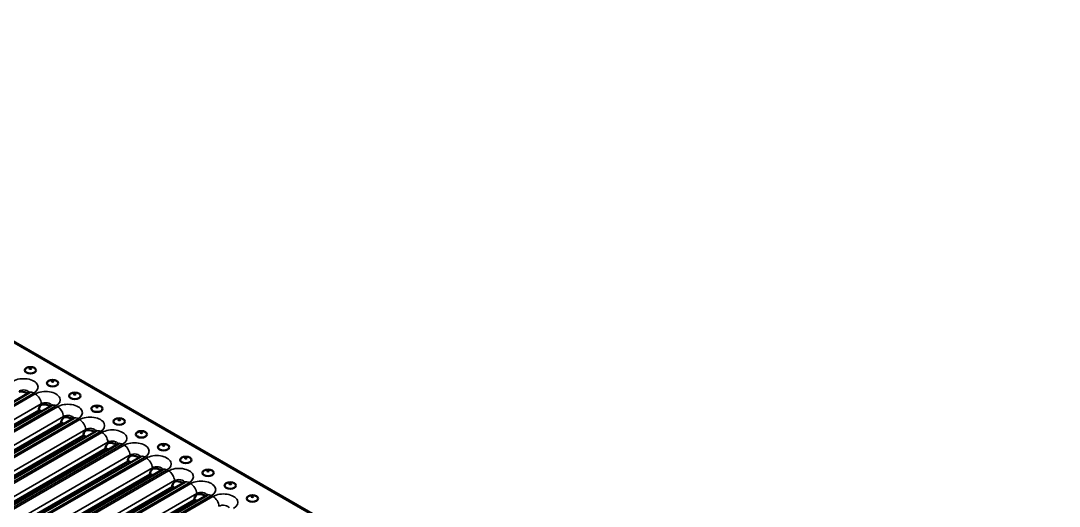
# Model space of a CAD drawing. Header units: millimetres. Extents: x 0 to 2181, y -65 to 1050.
# Drawn here: x 237.7 to 466.7, y 207.8 to 315 of the extents above; entities that cross this region are included whole.
import ezdxf

# ---------------------------------------------------------------- set-up
doc = ezdxf.new("R2010")
doc.units = ezdxf.units.MM
doc.header["$LTSCALE"] = 2.5
doc.layers.add('Sichtbar (ISO)', color=7, linetype='Continuous', lineweight=50)
doc.layers.add('Sichtbar schmal (ISO)', color=7, linetype='Continuous', lineweight=35)

msp = doc.modelspace()

# ---------------------------------------------------------------- linework, layer by layer
at = {"layer": 'Sichtbar (ISO)'}
for p, q in [((113.545, 314.953), (466.744, 111.033)), ((239.675, 232.898), (213.335, 217.691)), ((244.572, 230.071), (218.232, 214.864)), ((242.34, 228.783), (241.739, 229.13)), ((241.74, 228.991), (216.768, 214.573)), ((249.468, 227.244), (223.129, 212.037)), ((241.775, 228.457), (241.295, 228.734)), ((246.637, 226.163), (221.665, 211.746)), ((246.672, 225.629), (246.192, 225.907)), ((247.237, 225.956), (246.636, 226.303)), ((251.533, 223.336), (226.562, 208.919)), ((254.365, 224.417), (228.025, 209.21)), ((251.568, 222.802), (251.088, 223.079)), ((252.134, 223.129), (251.532, 223.476)), ((256.43, 220.509), (231.458, 206.092)), ((259.262, 221.59), (232.922, 206.383)), ((256.465, 219.975), (255.985, 220.252)), ((257.03, 220.302), (256.429, 220.649)), ((261.327, 217.682), (236.355, 203.265)), ((264.159, 218.763), (237.819, 203.556)), ((261.927, 217.474), (261.326, 217.822)), ((269.055, 215.936), (242.715, 200.728)), ((261.362, 217.148), (260.882, 217.425)), ((266.223, 214.855), (241.252, 200.438)), ((273.952, 213.109), (247.612, 197.901)), ((266.258, 214.321), (265.778, 214.598)), ((266.824, 214.647), (266.223, 214.994)), ((271.12, 212.028), (246.149, 197.61)), ((271.155, 211.494), (270.675, 211.771)), ((271.72, 211.82), (271.119, 212.167)), ((276.017, 209.201), (251.045, 194.783)), ((278.849, 210.281), (252.509, 195.074)), ((276.052, 208.667), (275.572, 208.944)), ((276.617, 208.993), (276.016, 209.34))]:
    msp.add_line(p, q, dxfattribs=at)
for centre in [(239.866, 237.829), (244.763, 235.002), (249.66, 232.175), (254.556, 229.348), (259.453, 226.521), (264.35, 223.694), (269.246, 220.866), (274.143, 218.039), (279.04, 215.212), (283.937, 212.385), (288.833, 209.558)]:
    msp.add_ellipse(centre, major_axis=(1.25, 0), ratio=0.5773503, dxfattribs=at)
for centre, major_axis, ratio, start_param, end_param in [((238.312, 232.549), (1.329, -0.278), 0.38606, 0.7684392, 2.0892526), ((242.447, 229.399), (0.427, 0.906), 0.6252357, 0.8587812, 2.3042497), ((243.208, 229.722), (1.329, -0.278), 0.38606, 0.7684392, 2.0892526), ((247.344, 226.572), (0.427, 0.906), 0.6252357, 0.8587812, 2.3042497), ((248.105, 226.895), (1.329, -0.278), 0.38606, 0.7684392, 2.0892526), ((252.24, 223.745), (0.427, 0.906), 0.6252357, 0.8587812, 2.3042497), ((253.002, 224.068), (1.329, -0.278), 0.38606, 0.7684392, 2.0892526), ((257.137, 220.917), (0.427, 0.906), 0.6252357, 0.8587812, 2.3042497), ((257.899, 221.241), (1.329, -0.278), 0.38606, 0.7684392, 2.0892526), ((262.034, 218.09), (0.427, 0.906), 0.6252357, 0.8587812, 2.3042497), ((262.795, 218.414), (1.329, -0.278), 0.38606, 0.7684392, 2.0892526), ((266.931, 215.263), (0.427, 0.906), 0.6252357, 0.8587812, 2.3042497), ((267.692, 215.587), (1.329, -0.278), 0.38606, 0.7684392, 2.0892526), ((271.827, 212.436), (0.427, 0.906), 0.6252357, 0.8587812, 2.3042497), ((272.589, 212.759), (1.329, -0.278), 0.38606, 0.7684392, 2.0892526), ((276.724, 209.609), (0.427, 0.906), 0.6252357, 0.8587812, 2.3042497), ((277.485, 209.932), (1.329, -0.278), 0.38606, 0.7684392, 2.0892526)]:
    msp.add_ellipse(centre, major_axis=major_axis, ratio=ratio, start_param=start_param, end_param=end_param, dxfattribs=at)
for points, knots in [([(237.401, 233.02), (237.405, 233.024), (237.41, 233.027), (237.42, 233.034), (237.426, 233.038), (237.44, 233.047), (237.45, 233.053), (237.479, 233.069), (237.499, 233.079), (237.573, 233.11), (237.629, 233.124), (237.707, 233.131), (237.727, 233.132), (237.746, 233.133)], [0, 0, 0, 0, 0.004080736, 0.004080736, 0.00866605, 0.00866605, 0.016351881, 0.016351881, 0.031890083, 0.031890083, 0.072800189, 0.072800189, 0.086303969, 0.086303969, 0.086303969, 0.086303969]), ([(239.799, 232.986), (239.799, 232.986), (239.799, 232.986), (239.799, 232.986), (239.789, 232.976), (239.748, 232.944), (239.717, 232.923), (239.675, 232.898)], [5.99254708, 5.99254708, 5.99254708, 5.99254708, 5.99378738, 5.99378738, 6.13848635, 6.13848635, 6.28318531, 6.28318531, 6.28318531, 6.28318531]), ([(242.297, 230.193), (242.302, 230.197), (242.307, 230.2), (242.317, 230.207), (242.322, 230.211), (242.337, 230.22), (242.347, 230.226), (242.375, 230.242), (242.395, 230.252), (242.469, 230.283), (242.526, 230.297), (242.604, 230.304), (242.624, 230.305), (242.643, 230.306)], [0, 0, 0, 0, 0.004080736, 0.004080736, 0.00866605, 0.00866605, 0.016351881, 0.016351881, 0.031890083, 0.031890083, 0.072800189, 0.072800189, 0.086303969, 0.086303969, 0.086303969, 0.086303969]), ([(244.696, 230.159), (244.696, 230.159), (244.696, 230.159), (244.696, 230.159), (244.686, 230.149), (244.645, 230.117), (244.614, 230.096), (244.572, 230.071)], [5.99254708, 5.99254708, 5.99254708, 5.99254708, 5.99378738, 5.99378738, 6.13848635, 6.13848635, 6.28318531, 6.28318531, 6.28318531, 6.28318531]), ([(247.194, 227.366), (247.199, 227.37), (247.203, 227.373), (247.214, 227.38), (247.219, 227.384), (247.234, 227.393), (247.243, 227.399), (247.272, 227.415), (247.292, 227.425), (247.366, 227.456), (247.423, 227.469), (247.501, 227.477), (247.52, 227.478), (247.54, 227.478)], [0, 0, 0, 0, 0.004080736, 0.004080736, 0.00866605, 0.00866605, 0.016351881, 0.016351881, 0.031890083, 0.031890083, 0.072800189, 0.072800189, 0.086303969, 0.086303969, 0.086303969, 0.086303969]), ([(249.593, 227.332), (249.593, 227.332), (249.593, 227.332), (249.592, 227.332), (249.583, 227.322), (249.542, 227.29), (249.51, 227.268), (249.468, 227.244)], [5.99254708, 5.99254708, 5.99254708, 5.99254708, 5.99378738, 5.99378738, 6.13848635, 6.13848635, 6.28318531, 6.28318531, 6.28318531, 6.28318531]), ([(252.091, 224.539), (252.095, 224.543), (252.1, 224.546), (252.11, 224.553), (252.116, 224.557), (252.131, 224.566), (252.14, 224.572), (252.169, 224.588), (252.189, 224.598), (252.263, 224.629), (252.32, 224.642), (252.397, 224.65), (252.417, 224.651), (252.437, 224.651)], [0, 0, 0, 0, 0.004080736, 0.004080736, 0.00866605, 0.00866605, 0.016351881, 0.016351881, 0.031890083, 0.031890083, 0.072800189, 0.072800189, 0.086303969, 0.086303969, 0.086303969, 0.086303969]), ([(254.489, 224.505), (254.489, 224.505), (254.489, 224.505), (254.489, 224.505), (254.48, 224.495), (254.438, 224.463), (254.407, 224.441), (254.365, 224.417)], [5.99254708, 5.99254708, 5.99254708, 5.99254708, 5.99378738, 5.99378738, 6.13848635, 6.13848635, 6.28318531, 6.28318531, 6.28318531, 6.28318531]), ([(256.987, 221.712), (256.992, 221.715), (256.997, 221.719), (257.007, 221.726), (257.013, 221.73), (257.027, 221.739), (257.037, 221.745), (257.066, 221.761), (257.085, 221.771), (257.16, 221.801), (257.216, 221.815), (257.294, 221.823), (257.314, 221.824), (257.333, 221.824)], [0, 0, 0, 0, 0.004080736, 0.004080736, 0.00866605, 0.00866605, 0.016351881, 0.016351881, 0.031890083, 0.031890083, 0.072800189, 0.072800189, 0.086303969, 0.086303969, 0.086303969, 0.086303969]), ([(259.386, 221.678), (259.386, 221.678), (259.386, 221.678), (259.386, 221.678), (259.376, 221.668), (259.335, 221.636), (259.304, 221.614), (259.262, 221.59)], [5.99254708, 5.99254708, 5.99254708, 5.99254708, 5.99378738, 5.99378738, 6.13848635, 6.13848635, 6.28318531, 6.28318531, 6.28318531, 6.28318531]), ([(261.884, 218.885), (261.889, 218.888), (261.894, 218.892), (261.904, 218.899), (261.909, 218.902), (261.924, 218.912), (261.933, 218.918), (261.962, 218.934), (261.982, 218.943), (262.056, 218.974), (262.113, 218.988), (262.191, 218.996), (262.21, 218.997), (262.23, 218.997)], [0, 0, 0, 0, 0.004080736, 0.004080736, 0.00866605, 0.00866605, 0.016351881, 0.016351881, 0.031890083, 0.031890083, 0.072800189, 0.072800189, 0.086303969, 0.086303969, 0.086303969, 0.086303969]), ([(264.283, 218.851), (264.283, 218.851), (264.283, 218.851), (264.283, 218.851), (264.273, 218.841), (264.232, 218.809), (264.2, 218.787), (264.159, 218.763)], [5.99254708, 5.99254708, 5.99254708, 5.99254708, 5.99378738, 5.99378738, 6.13848635, 6.13848635, 6.28318531, 6.28318531, 6.28318531, 6.28318531]), ([(266.781, 216.058), (266.786, 216.061), (266.79, 216.065), (266.801, 216.072), (266.806, 216.075), (266.821, 216.085), (266.83, 216.09), (266.859, 216.107), (266.879, 216.116), (266.953, 216.147), (267.01, 216.161), (267.088, 216.169), (267.107, 216.17), (267.127, 216.17)], [0, 0, 0, 0, 0.004080736, 0.004080736, 0.00866605, 0.00866605, 0.016351881, 0.016351881, 0.031890083, 0.031890083, 0.072800189, 0.072800189, 0.086303969, 0.086303969, 0.086303969, 0.086303969]), ([(269.179, 216.024), (269.179, 216.024), (269.179, 216.024), (269.179, 216.024), (269.17, 216.014), (269.129, 215.982), (269.097, 215.96), (269.055, 215.936)], [5.99254708, 5.99254708, 5.99254708, 5.99254708, 5.99378738, 5.99378738, 6.13848635, 6.13848635, 6.28318531, 6.28318531, 6.28318531, 6.28318531]), ([(271.678, 213.231), (271.682, 213.234), (271.687, 213.237), (271.697, 213.245), (271.703, 213.248), (271.717, 213.258), (271.727, 213.263), (271.756, 213.28), (271.776, 213.289), (271.85, 213.32), (271.906, 213.334), (271.984, 213.342), (272.004, 213.343), (272.023, 213.343)], [0, 0, 0, 0, 0.004080736, 0.004080736, 0.00866605, 0.00866605, 0.016351881, 0.016351881, 0.031890083, 0.031890083, 0.072800189, 0.072800189, 0.086303969, 0.086303969, 0.086303969, 0.086303969]), ([(274.076, 213.197), (274.076, 213.197), (274.076, 213.197), (274.076, 213.196), (274.066, 213.186), (274.025, 213.155), (273.994, 213.133), (273.952, 213.109)], [5.99254708, 5.99254708, 5.99254708, 5.99254708, 5.99378738, 5.99378738, 6.13848635, 6.13848635, 6.28318531, 6.28318531, 6.28318531, 6.28318531]), ([(276.574, 210.403), (276.579, 210.407), (276.584, 210.41), (276.594, 210.417), (276.599, 210.421), (276.614, 210.431), (276.624, 210.436), (276.652, 210.452), (276.672, 210.462), (276.746, 210.493), (276.803, 210.507), (276.881, 210.514), (276.901, 210.515), (276.92, 210.516)], [0, 0, 0, 0, 0.004080736, 0.004080736, 0.00866605, 0.00866605, 0.016351881, 0.016351881, 0.031890083, 0.031890083, 0.072800189, 0.072800189, 0.086303969, 0.086303969, 0.086303969, 0.086303969]), ([(278.973, 210.369), (278.973, 210.369), (278.973, 210.369), (278.973, 210.369), (278.963, 210.359), (278.922, 210.327), (278.891, 210.306), (278.849, 210.281)], [5.99254708, 5.99254708, 5.99254708, 5.99254708, 5.99378738, 5.99378738, 6.13848635, 6.13848635, 6.28318531, 6.28318531, 6.28318531, 6.28318531])]:
    msp.add_open_spline(points, degree=3, knots=knots, dxfattribs=at)
at = {"layer": 'Sichtbar schmal (ISO)'}
for p, q in [((466.432, 111.002), (113.232, 314.922)), ((214.272, 217.598), (240.612, 232.806)), ((240.958, 232.606), (214.619, 217.398)), ((215.939, 215.239), (242.279, 230.446)), ((219.169, 214.771), (245.509, 229.978)), ((245.855, 229.779), (219.515, 214.571)), ((242.279, 230.446), (242.297, 230.193)), ((220.836, 212.412), (247.176, 227.619)), ((224.066, 211.944), (250.406, 227.151)), ((250.752, 226.951), (224.412, 211.744)), ((247.176, 227.619), (247.194, 227.366)), ((225.733, 209.585), (252.072, 224.792)), ((252.072, 224.792), (252.091, 224.539)), ((228.963, 209.117), (255.302, 224.324)), ((255.649, 224.124), (229.309, 208.917)), ((239.927, 222.29), (240.407, 222.013)), ((230.629, 206.758), (256.969, 221.965)), ((233.859, 206.29), (260.199, 221.497)), ((260.545, 221.297), (234.206, 206.09)), ((256.969, 221.965), (256.987, 221.712)), ((235.526, 203.93), (261.866, 219.138)), ((238.756, 203.463), (265.096, 218.67)), ((265.442, 218.47), (239.102, 203.263)), ((244.824, 219.463), (245.304, 219.185)), ((261.866, 219.138), (261.884, 218.885)), ((240.423, 201.103), (266.762, 216.311)), ((243.653, 200.636), (269.992, 215.843)), ((270.339, 215.643), (243.999, 200.436)), ((249.72, 216.635), (250.2, 216.358)), ((266.762, 216.311), (266.781, 216.058)), ((245.319, 198.276), (271.659, 213.484)), ((248.549, 197.809), (274.889, 213.016)), ((254.617, 213.808), (255.097, 213.531)), ((271.659, 213.484), (271.678, 213.231)), ((275.235, 212.816), (248.896, 197.609)), ((259.514, 210.981), (259.994, 210.704)), ((250.216, 195.449), (276.556, 210.656)), ((253.446, 194.981), (279.786, 210.189)), ((280.132, 209.989), (253.792, 194.781)), ((276.556, 210.656), (276.574, 210.403)), ((264.411, 208.154), (264.891, 207.877))]:
    msp.add_line(p, q, dxfattribs=at)
for centre in [(239.866, 238.193), (244.763, 235.366), (249.66, 232.539), (254.556, 229.711), (259.453, 226.884), (264.35, 224.057), (269.246, 221.23), (274.143, 218.403), (279.04, 215.576), (283.937, 212.749), (288.833, 209.922)]:
    msp.add_ellipse(centre, major_axis=(0.255, 0), ratio=0.5773503, dxfattribs=at)
for centre, major_axis, start_param, end_param in [((238.337, 234.119), (3.218, 0), 5.4977871, 8.6393798), ((238.337, 232.722), (1.35, 0), 0.2141218, 2.3561945), ((240.612, 231.275), (-0.937, 1.623), 5.4977871, 6.2831853), ((243.234, 231.292), (3.218, 0), 5.4977871, 8.6393798), ((240.958, 231.075), (0.937, -1.623), 0.8726646, 2.3561945), ((243.234, 229.895), (1.35, 0), 0.2141218, 2.3561945), ((245.509, 228.448), (-0.937, 1.623), 5.4977871, 6.2831853), ((248.13, 228.465), (3.218, 0), 5.4977871, 8.6393798), ((245.855, 228.248), (0.937, -1.623), 0.8726646, 2.3561945), ((248.13, 227.068), (1.35, 0), 0.2141218, 2.3561945), ((250.406, 225.621), (-0.937, 1.623), 5.4977871, 6.2831853), ((253.027, 225.638), (3.218, 0), 5.4977871, 8.6393798), ((250.752, 225.421), (0.937, -1.623), 0.8726646, 2.3561945), ((253.027, 224.241), (1.35, 0), 0.2141218, 2.3561945), ((255.302, 222.794), (-0.937, 1.623), 5.4977871, 6.2831853), ((257.924, 222.811), (3.218, 0), 5.4977871, 8.6393798), ((255.649, 222.594), (0.937, -1.623), 0.8726646, 2.3561945), ((257.924, 221.414), (1.35, 0), 0.2141218, 2.3561945), ((260.199, 219.967), (-0.937, 1.623), 5.4977871, 6.2831853), ((262.821, 219.984), (3.218, 0), 5.4977871, 8.6393798), ((260.545, 219.767), (0.937, -1.623), 0.8726646, 2.3561945), ((262.821, 218.586), (1.35, 0), 0.2141218, 2.3561945), ((265.096, 217.14), (-0.937, 1.623), 5.4977871, 6.2831853), ((267.717, 217.156), (3.218, 0), 5.4977871, 8.6393798), ((265.442, 216.94), (0.937, -1.623), 0.8726646, 2.3561945), ((267.717, 215.759), (1.35, 0), 0.2141218, 2.3561945), ((269.992, 214.312), (-0.937, 1.623), 5.4977871, 6.2831853), ((272.614, 214.329), (3.218, 0), 5.4977871, 8.6393798), ((270.339, 214.112), (0.937, -1.623), 0.8726646, 2.3561945), ((272.614, 212.932), (1.35, 0), 0.2141218, 2.3561945), ((274.889, 211.485), (-0.937, 1.623), 5.4977871, 6.2831853), ((277.511, 211.502), (3.218, 0), 5.4977871, 8.6393798), ((275.235, 211.285), (0.937, -1.623), 0.8726646, 2.3561945), ((277.511, 210.105), (1.35, 0), 0.2141218, 2.3561945), ((279.786, 208.658), (-0.937, 1.623), 5.4977871, 6.2831853), ((282.407, 208.675), (3.218, 0), 5.4977871, 8.6393798), ((280.132, 208.458), (0.937, -1.623), 0.8726646, 2.3561945), ((282.407, 207.278), (1.35, 0), 0.2141218, 2.3561945)]:
    msp.add_ellipse(centre, major_axis=major_axis, ratio=0.5773503, start_param=start_param, end_param=end_param, dxfattribs=at)

doc.saveas('drawing.dxf')
